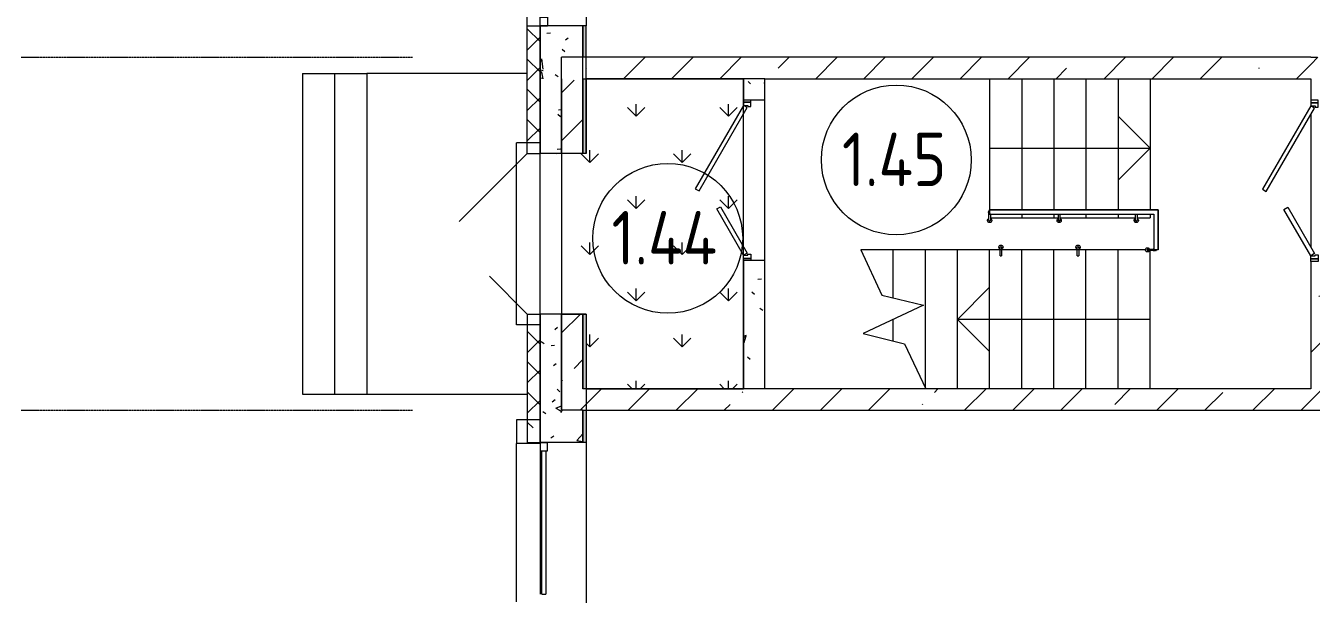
# Model space of a CAD drawing. Header units: millimetres. Extents: x -500089 to 1469082, y -290736 to 166440.
# Drawn here: x 1162648 to 1174659, y -17490 to -12175 of the extents above; entities that cross this region are included whole.
import ezdxf

# ---------------------------------------------------------------- set-up
doc = ezdxf.new("R2010")
doc.units = ezdxf.units.MM
doc.linetypes.add('ASVP_Линия сетки', pattern=[25, 20, -2.5, 0, -2.5])
for name, color, linetype, lineweight in [('Витраж', 7, 'Continuous', 0), ('Двери', 7, 'Continuous', 0), ('Лестницы', 7, 'Continuous', 0), ('Линии', 7, 'Continuous', 0), ('Марки помещений', 7, 'Continuous', 0), ('Ограждение', 7, 'Continuous', 0), ('Оси', 7, 'Continuous', 0), ('Панели витража', 7, 'Continuous', 0), ('Перекрытие', 7, 'Continuous', 0), ('Стены внутренние', 7, 'Continuous', 0), ('Стены несущие', 7, 'Continuous', 0), ('Стены отделка', 7, 'Continuous', 0), ('Стены штриховка', 7, 'Continuous', 0), ('Стрелки вверх', 7, 'Continuous', 0), ('экспертиза условные обозначения', 1, 'Continuous', 0)]:
    doc.layers.add(name, color=color, linetype=linetype, lineweight=lineweight)
doc.styles.add('GOST Common_1', font='', dxfattribs={"width": 0.9, "height": 700})
doc.styles.get('GOST Common_1').set_extended_font_data('GOST Common')
pattern_1 = [(50, (0, 0), (728.7365, -63.756), [76.2, -838.2]), (355, (0, 0), (-140.9716, 764.2276), [60.96, -670.56]), (100.451, (60.7, -5.3), (587.77, 700.467), [64.76, -712.36]), (46.184, (0, 203.2), (1084.316, -168.171), [114.3, -1257.3]), (96.636, (90.4, 189.2), (949.61, 989.71), [97.14, -1068.54]), (351.184, (0, 203.2), (949.62, 989.701), [91.44, -1005.84]), (21, (101.6, 152.4), (606.458, -409.0606), [76.2, -838.2]), (326, (101.6, 152.4), (247.2083, 736.753), [60.96, -670.56]), (71.451, (152.14, 118.3), (853.668, 327.6855), [64.76, -712.36]), (37.5, (0, 0), (12.3547, 338.2201), [33.528, -628.904, 33.528, -647.192, -673.1]), (37.5, (0, 0), (12.3547, 338.2201), [-1343.152, 33.528, -639.572]), (7.5, (0, 0), (267.2789, 400.7221), [33.528, -354.584, 33.528, -613.664, -256.54]), (7.5, (0, 0), (267.2789, 400.7221), [-1035.304, 33.528, -223.012]), (327.5, (-226.57, 0), (542.3633, -22.91534), [33.528, -220.472, 33.528, -758.952, -1051.56]), (327.5, (-226.57, 0), (542.3633, -22.91534), [-1046.48, 33.528, -1018.032]), (317.5, (-328.17, 0), (592.517, 101.707), [33.528, -296.672, 33.528, -492.76, -746.76]), (317.5, (-328.17, 0), (592.517, 101.707), [-856.488, 33.528, -713.232])]
pattern_2 = [(45, (0, 0), (-449.013, 449.013), []), (45, (449, 0), (-449.013, 449.013), [793.75, -158.75, 6.706, -152.044])]

# ---------------------------------------------------------------- blocks, each defined once
blk = doc.blocks.new('ASVP_ДверьДеревянная_2 полотна - Межкомнатная 1400х2000h_полотна_ Г Л-2541437-З Этаж 01')
at = {"layer": 'Двери', "lineweight": 18}
for p, q in [((-79, 550), (-99, 515)), ((-99, 515), (680, 65)), ((700, 100), (-79, 550)), ((-700, 100), (-267, 350)), ((-247, 315), (-680, 65)), ((-267, 350), (-247, 315)), ((-750, 100), (-730, 100)), ((-750, 30), (-750, 100)), ((-730, 30), (-750, 30)), ((-730, 100), (-700, 100)), ((-730, 30), (-730, 100)), ((-730, 100), (-730, 30)), ((-690, 30), (-730, 30)), ((-680, 65), (-700, 100)), ((-700, 100), (-700, 60)), ((-700, 60), (-690, 60)), ((-690, 60), (-690, 30)), ((680, 65), (700, 100)), ((700, 60), (690, 60)), ((690, 60), (690, 30)), ((690, 30), (730, 30)), ((730, 100), (700, 100)), ((700, 100), (700, 60)), ((730, 30), (730, 100)), ((750, 100), (730, 100)), ((730, 100), (730, 30)), ((730, 30), (750, 30)), ((750, 30), (750, 100))]:
    blk.add_line(p, q, dxfattribs=at)
blk = doc.blocks.new('ASVP_ДверьДеревянная_2 полотна - Межкомнатная 1400х2000h_полотна_ Г Л-2541348-З Этаж 01')
at = {"layer": 'Двери', "lineweight": 18}
for p, q in [((-79, 550), (-99, 515)), ((-99, 515), (680, 65)), ((700, 100), (-79, 550)), ((-700, 100), (-267, 350)), ((-247, 315), (-680, 65)), ((-267, 350), (-247, 315)), ((-755, 100), (-730, 100)), ((-755, 30), (-755, 100)), ((-730, 30), (-755, 30)), ((-730, 100), (-700, 100)), ((-730, 30), (-730, 100)), ((-730, 100), (-730, 30)), ((-690, 30), (-730, 30)), ((-680, 65), (-700, 100)), ((-700, 100), (-700, 60)), ((-700, 60), (-690, 60)), ((-690, 60), (-690, 30)), ((680, 65), (700, 100)), ((700, 60), (690, 60)), ((690, 60), (690, 30)), ((690, 30), (730, 30)), ((730, 100), (700, 100)), ((700, 100), (700, 60)), ((730, 30), (730, 100)), ((755, 100), (730, 100)), ((730, 100), (730, 30)), ((730, 30), (755, 30)), ((755, 30), (755, 100))]:
    blk.add_line(p, q, dxfattribs=at)
blk = doc.blocks.new('Ограждение - D40 доп поручень 700-2757318-З Этаж 01')
at = {"layer": 'Ограждение'}
for p, q in [((-27, 7), (-80, 7)), ((-80, 7), (-80, 6)), ((-80, -7), (-80, 7)), ((-80, -6), (-80, -7)), ((-80, -7), (-27, -7))]:
    blk.add_line(p, q, dxfattribs=at)
at = {"layer": 'Ограждение', "flags": 128}
for points in [[(0, 7), (0, 7), (0, 7), (0, 7), (0, 7), (-1, 7), (-1, 7), (-1, 7), (-1, 7), (-2, 7), (-2, 7), (-3, 7), (-3, 7), (-4, 7), (-4, 7), (-5, 7), (-5, 7), (-6, 7), (-7, 7), (-7, 7), (-8, 7), (-9, 7), (-10, 7), (-11, 7), (-11, 7), (-12, 7), (-13, 7), (-14, 7), (-15, 7), (-16, 7), (-17, 7), (-18, 7), (-19, 7), (-20, 7), (-21, 7), (-22, 7), (-23, 7), (-24, 7), (-25, 7), (-26, 7), (-27, 7)], [(-27, -7), (-26, -7), (-25, -7), (-23, -7), (-22, -7), (-21, -7), (-20, -7), (-19, -7), (-18, -7), (-17, -7), (-16, -7), (-15, -7), (-14, -7), (-13, -7), (-13, -7), (-12, -7), (-11, -7), (-10, -7), (-9, -7), (-8, -7), (-8, -7), (-7, -7), (-6, -7), (-5, -7), (-5, -7), (-4, -7), (-4, -7), (-3, -7), (-3, -7), (-2, -7), (-2, -7), (-1, -7), (-1, -7), (-1, -7), (-1, -7), (0, -7), (0, -7), (0, -7), (0, -7), (0, -7)]]:
    blk.add_lwpolyline(points, dxfattribs=at)
at = {"layer": 'Ограждение', "lineweight": 18}
for start, end in [(360, 165.777), (201.2132, 360)]:
    blk.add_arc((0, 0), 20, start, end, dxfattribs=at)
at = {"layer": 'Ограждение'}
for start, end in [(90, 135), (270, 90)]:
    blk.add_arc((0, 0), 6.67, start, end, dxfattribs=at)
blk = doc.blocks.new('Ограждение - D40 доп поручень 700-2757320-З Этаж 01')
at = {"layer": 'Ограждение'}
for p, q in [((-27, 7), (-80, 7)), ((-80, 7), (-80, 6)), ((-80, -7), (-80, 7)), ((-80, -6), (-80, -7)), ((-80, -7), (-27, -7))]:
    blk.add_line(p, q, dxfattribs=at)
at = {"layer": 'Ограждение', "flags": 128}
for points in [[(0, 7), (0, 7), (0, 7), (0, 7), (0, 7), (-1, 7), (-1, 7), (-1, 7), (-1, 7), (-2, 7), (-2, 7), (-3, 7), (-3, 7), (-4, 7), (-4, 7), (-5, 7), (-5, 7), (-6, 7), (-7, 7), (-7, 7), (-8, 7), (-9, 7), (-10, 7), (-11, 7), (-11, 7), (-12, 7), (-13, 7), (-14, 7), (-15, 7), (-16, 7), (-17, 7), (-18, 7), (-19, 7), (-20, 7), (-21, 7), (-22, 7), (-23, 7), (-24, 7), (-25, 7), (-26, 7), (-27, 7)], [(-27, -7), (-26, -7), (-25, -7), (-23, -7), (-22, -7), (-21, -7), (-20, -7), (-19, -7), (-18, -7), (-17, -7), (-16, -7), (-15, -7), (-14, -7), (-13, -7), (-13, -7), (-12, -7), (-11, -7), (-10, -7), (-9, -7), (-8, -7), (-8, -7), (-7, -7), (-6, -7), (-5, -7), (-5, -7), (-4, -7), (-4, -7), (-3, -7), (-3, -7), (-2, -7), (-2, -7), (-1, -7), (-1, -7), (-1, -7), (-1, -7), (0, -7), (0, -7), (0, -7), (0, -7), (0, -7)]]:
    blk.add_lwpolyline(points, dxfattribs=at)
at = {"layer": 'Ограждение', "lineweight": 18}
for start, end in [(360, 165.777), (201.2132, 360)]:
    blk.add_arc((0, 0), 20, start, end, dxfattribs=at)
at = {"layer": 'Ограждение'}
for start, end in [(90, 135), (270, 90)]:
    blk.add_arc((0, 0), 6.67, start, end, dxfattribs=at)
blk = doc.blocks.new('Ограждение - Ограждение-2632205-З Этаж 01')
at = {"extrusion": (0, 0, -1), "zscale": -1, "rotation": 90.00000000000018}
for name, p in [('Ограждение - D40 доп поручень 700-2757320-З Этаж 01', (-4105, 8725)), ('Ограждение - D40 доп поручень 700-2757318-З Этаж 01', (-4825, 8725))]:
    blk.add_blockref(name, p, dxfattribs=at)
blk = doc.blocks.new('Ограждение - D40 доп поручень 700-143977-З Этаж 01')
at = {"layer": 'Ограждение'}
for p, q in [((-27, 7), (-80, 7)), ((-80, 7), (-80, 6)), ((-80, 3), (-80, 7)), ((-80, 0), (-80, 2)), ((-19, 7), (-53, 7)), ((-60, -7), (-27, -7)), ((-53, -7), (-20, -7))]:
    blk.add_line(p, q, dxfattribs=at)
at = {"layer": 'Ограждение', "flags": 128}
for points in [[(-87, 0), (-87, 0), (-87, 1), (-87, 1), (-87, 1), (-87, 1), (-86, 2), (-86, 2), (-86, 2), (-86, 2), (-86, 3), (-86, 3), (-86, 3), (-86, 3), (-86, 4), (-86, 4), (-85, 4), (-85, 4), (-85, 4), (-85, 5), (-85, 5), (-84, 5), (-84, 5), (-84, 5), (-84, 5), (-84, 6), (-83, 6), (-83, 6), (-83, 6), (-83, 6), (-82, 6), (-82, 6), (-82, 6), (-82, 6), (-81, 7), (-81, 7), (-81, 7), (-81, 7)], [(-76, 7), (-76, 7), (-75, 7), (-75, 7), (-74, 7), (-73, 7), (-73, 7), (-72, 7), (-71, 7), (-70, 7), (-69, 7), (-69, 7), (-68, 7), (-67, 7), (-66, 7), (-65, 7), (-64, 7), (-63, 7), (-62, 7), (-61, 7), (-60, 7), (-59, 7), (-58, 7), (-57, 7), (-56, 7), (-55, 7), (-54, 7), (-53, 7)], [(0, 7), (0, 7), (0, 7), (0, 7), (0, 7), (-1, 7), (-1, 7), (-1, 7), (-1, 7), (-2, 7), (-2, 7), (-3, 7), (-3, 7), (-4, 7), (-4, 7), (-5, 7), (-5, 7), (-6, 7), (-7, 7), (-7, 7), (-8, 7), (-9, 7), (-10, 7), (-11, 7), (-11, 7), (-12, 7), (-13, 7), (-14, 7), (-15, 7), (-16, 7), (-17, 7), (-18, 7), (-19, 7), (-20, 7), (-21, 7), (-22, 7), (-23, 7), (-24, 7), (-25, 7), (-26, 7), (-27, 7)], [(-53, -7), (-54, -7), (-55, -7), (-57, -7), (-58, -7), (-59, -7), (-60, -7)], [(-27, -7), (-26, -7), (-25, -7), (-23, -7), (-22, -7), (-21, -7), (-20, -7), (-19, -7), (-18, -7), (-17, -7), (-16, -7), (-15, -7), (-14, -7), (-13, -7), (-13, -7), (-12, -7), (-11, -7), (-10, -7), (-9, -7), (-8, -7), (-8, -7), (-7, -7), (-6, -7), (-5, -7), (-5, -7), (-4, -7), (-4, -7), (-3, -7), (-3, -7), (-2, -7), (-2, -7), (-1, -7), (-1, -7), (-1, -7), (-1, -7), (0, -7), (0, -7), (0, -7), (0, -7), (0, -7)]]:
    blk.add_lwpolyline(points, dxfattribs=at)
at = {"layer": 'Ограждение'}
for centre, radius, start, end in [((-80, 0), 6.67, 75, 180), ((0, 0), 20, 360, 165), ((0, 0), 6.67, 90, 135), ((0, 0), 6.67, 270, 90), ((0, 0), 20, 199.6343, 360)]:
    blk.add_arc(centre, radius, start, end, dxfattribs=at)
blk.add_open_spline([(-19, 7), (-19, 7), (-19, 6), (-19, 6), (-19, 6), (-19, 6)], degree=3, knots=[0.5555556, 0.5555556, 0.5555556, 0.5555556, 0.5833333, 0.6527778, 0.6666667, 0.6666667, 0.6666667, 0.6666667], dxfattribs=at)
blk = doc.blocks.new('Ограждение - D40 доп поручень 700-V253-З Этаж 01')
at = {"layer": 'Ограждение'}
for p, q in [((-27, 7), (-60, 7)), ((-19, 7), (-53, 7)), ((-83, -6), (-83, -6)), ((-80, -2), (-80, 0)), ((-80, -6), (-80, -5)), ((-80, -7), (-73, -7)), ((-71, -7), (-27, -7)), ((-53, -7), (-20, -7))]:
    blk.add_line(p, q, dxfattribs=at)
at = {"layer": 'Ограждение', "flags": 128}
for points in [[(-60, 7), (-59, 7), (-58, 7), (-57, 7), (-56, 7), (-55, 7), (-54, 7), (-53, 7)], [(0, 7), (0, 7), (0, 7), (0, 7), (0, 7), (-1, 7), (-1, 7), (-1, 7), (-1, 7), (-2, 7), (-2, 7), (-3, 7), (-3, 7), (-4, 7), (-4, 7), (-5, 7), (-5, 7), (-6, 7), (-7, 7), (-7, 7), (-8, 7), (-9, 7), (-10, 7), (-11, 7), (-11, 7), (-12, 7), (-13, 7), (-14, 7), (-15, 7), (-16, 7), (-17, 7), (-18, 7), (-19, 7), (-20, 7), (-21, 7), (-22, 7), (-23, 7), (-24, 7), (-25, 7), (-26, 7), (-27, 7)], [(-75, -7), (-75, -7), (-76, -7), (-76, -7), (-77, -7), (-77, -7), (-78, -7), (-78, -7), (-79, -7), (-79, -7), (-79, -7), (-79, -7), (-80, -7), (-80, -7), (-80, -7), (-80, -7)], [(-53, -7), (-54, -7), (-55, -7), (-57, -7), (-58, -7), (-59, -7), (-60, -7), (-61, -7), (-62, -7), (-63, -7), (-64, -7), (-65, -7), (-66, -7), (-67, -7), (-67, -7), (-68, -7), (-69, -7)], [(-27, -7), (-26, -7), (-25, -7), (-23, -7), (-22, -7), (-21, -7), (-20, -7), (-19, -7), (-18, -7), (-17, -7), (-16, -7), (-15, -7), (-14, -7), (-13, -7), (-13, -7), (-12, -7), (-11, -7), (-10, -7), (-9, -7), (-8, -7), (-8, -7), (-7, -7), (-6, -7), (-5, -7), (-5, -7), (-4, -7), (-4, -7), (-3, -7), (-3, -7), (-2, -7), (-2, -7), (-1, -7), (-1, -7), (-1, -7), (-1, -7), (0, -7), (0, -7), (0, -7), (0, -7), (0, -7)]]:
    blk.add_lwpolyline(points, dxfattribs=at)
at = {"layer": 'Ограждение'}
for centre, radius, start, end in [((0, 0), 20, 360, 165), ((0, 0), 6.67, 90, 135), ((0, 0), 6.67, 270, 90), ((-80, 0), 6.67, 240, 255), ((-80, 0), 6.67, 270, 285), ((0, 0), 20, 199.6343, 360)]:
    blk.add_arc(centre, radius, start, end, dxfattribs=at)
blk.add_open_spline([(-19, 7), (-19, 7), (-19, 6), (-19, 6), (-19, 6), (-19, 6)], degree=3, knots=[0.5555556, 0.5555556, 0.5555556, 0.5555556, 0.5833333, 0.6527778, 0.6666667, 0.6666667, 0.6666667, 0.6666667], dxfattribs=at)
blk = doc.blocks.new('Ограждение - D40 доп поручень 700-V254-З Этаж 01')
at = {"layer": 'Ограждение'}
for p, q in [((-27, 7), (-60, 7)), ((-19, 7), (-53, 7)), ((-60, -7), (-27, -7)), ((-53, -7), (-20, -7))]:
    blk.add_line(p, q, dxfattribs=at)
at = {"layer": 'Ограждение', "flags": 128}
for points in [[(-60, 7), (-59, 7), (-58, 7), (-57, 7), (-56, 7), (-55, 7), (-54, 7), (-53, 7)], [(0, 7), (0, 7), (0, 7), (0, 7), (0, 7), (-1, 7), (-1, 7), (-1, 7), (-1, 7), (-2, 7), (-2, 7), (-3, 7), (-3, 7), (-4, 7), (-4, 7), (-5, 7), (-5, 7), (-6, 7), (-7, 7), (-7, 7), (-8, 7), (-9, 7), (-10, 7), (-11, 7), (-11, 7), (-12, 7), (-13, 7), (-14, 7), (-15, 7), (-16, 7), (-17, 7), (-18, 7), (-19, 7), (-20, 7), (-21, 7), (-22, 7), (-23, 7), (-24, 7), (-25, 7), (-26, 7), (-27, 7)], [(-53, -7), (-54, -7), (-55, -7), (-57, -7), (-58, -7), (-59, -7), (-60, -7)], [(-27, -7), (-26, -7), (-25, -7), (-23, -7), (-22, -7), (-21, -7), (-20, -7), (-19, -7), (-18, -7), (-17, -7), (-16, -7), (-15, -7), (-14, -7), (-13, -7), (-13, -7), (-12, -7), (-11, -7), (-10, -7), (-9, -7), (-8, -7), (-8, -7), (-7, -7), (-6, -7), (-5, -7), (-5, -7), (-4, -7), (-4, -7), (-3, -7), (-3, -7), (-2, -7), (-2, -7), (-1, -7), (-1, -7), (-1, -7), (-1, -7), (0, -7), (0, -7), (0, -7), (0, -7), (0, -7)]]:
    blk.add_lwpolyline(points, dxfattribs=at)
at = {"layer": 'Ограждение'}
for radius, start, end in [(20, 360, 165), (6.67, 90, 135), (6.67, 270, 90), (20, 199.6343, 360)]:
    blk.add_arc((0, 0), radius, start, end, dxfattribs=at)
blk.add_open_spline([(-19, 7), (-19, 7), (-19, 6), (-19, 6), (-19, 6), (-19, 6)], degree=3, knots=[0.5555556, 0.5555556, 0.5555556, 0.5555556, 0.5833333, 0.6527778, 0.6666667, 0.6666667, 0.6666667, 0.6666667], dxfattribs=at)
blk = doc.blocks.new('Ограждение - Ограждение-2632507-З Этаж 01')
at = {"extrusion": (0, 0, -1), "zscale": -1, "rotation": 270.0000000000001}
for name, p in [('Ограждение - D40 доп поручень 700-143977-З Этаж 01', (-4000, 8975)), ('Ограждение - D40 доп поручень 700-V254-З Этаж 01', (-4650, 8975)), ('Ограждение - D40 доп поручень 700-V254-З Этаж 01', (-5370, 8975))]:
    blk.add_blockref(name, p, dxfattribs=at)
at = {"extrusion": (0, 0, -1), "zscale": -1}
blk.add_blockref('Ограждение - D40 доп поручень 700-V253-З Этаж 01', (-5475, 8700), dxfattribs=at)
blk = doc.blocks.new('Тип верхнего поручня - Верхний поручень_Внутренний_-2632517-З Этаж 01')
at = {"layer": 'Ограждение'}
for p, q in [((5498, 9075), (4000, 9075)), ((4000, 9035), (5498, 9035)), ((5575, 9075), (5512, 9075)), ((5512, 9035), (5535, 9035)), ((5535, 9035), (5535, 8700)), ((5575, 8700), (5575, 9075))]:
    blk.add_line(p, q, dxfattribs=at)
at = {"layer": 'Ограждение', "flags": 128}
for points in [[(5512, 9075), (5511, 9075), (5509, 9075), (5508, 9075), (5507, 9075), (5506, 9075), (5505, 9075), (5504, 9075), (5502, 9075), (5501, 9075), (5500, 9075), (5499, 9075), (5498, 9075)], [(5498, 9035), (5499, 9035), (5501, 9035), (5502, 9035), (5503, 9035), (5504, 9035), (5505, 9035), (5506, 9035), (5508, 9035), (5509, 9035), (5510, 9035), (5511, 9035), (5512, 9035)]]:
    blk.add_lwpolyline(points, dxfattribs=at)
blk = doc.blocks.new('Тип верхнего поручня - D40-138916-З Этаж 01')
at = {"layer": 'Ограждение', "flags": 128}
for points in [[(94435, 64791), (94435, 64793), (94435, 64795), (94436, 64796), (94436, 64798), (94437, 64799), (94437, 64801), (94438, 64802), (94439, 64803), (94440, 64804), (94440, 64805), (94441, 64806), (94442, 64806), (94443, 64807), (94443, 64807), (94444, 64808), (94445, 64808), (94445, 64809), (94446, 64809), (94446, 64809), (94447, 64809), (94448, 64810), (94448, 64810), (94449, 64810), (94449, 64810), (94449, 64810), (94450, 64810), (94450, 64811), (94451, 64811), (94451, 64811), (94452, 64811), (94452, 64811), (94452, 64811), (94453, 64811), (94453, 64811), (94453, 64811), (94454, 64811), (94454, 64811), (94455, 64811), (94455, 64811), (94455, 64811)], [(94475, 64791), (94475, 64793), (94475, 64795), (94474, 64796), (94474, 64798), (94473, 64799), (94473, 64801), (94472, 64802), (94471, 64803), (94470, 64804), (94470, 64805), (94469, 64806), (94468, 64806), (94467, 64807), (94467, 64807), (94466, 64808), (94465, 64808), (94465, 64809), (94464, 64809), (94464, 64809), (94463, 64809), (94462, 64810), (94462, 64810), (94461, 64810), (94461, 64810), (94461, 64810), (94460, 64810), (94460, 64811), (94459, 64811), (94459, 64811), (94458, 64811), (94458, 64811), (94458, 64811), (94457, 64811), (94457, 64811), (94457, 64811), (94456, 64811), (94456, 64811), (94455, 64811), (94455, 64811), (94455, 64811)]]:
    blk.add_lwpolyline(points, dxfattribs=at)
blk = doc.blocks.new('Системная панель - ASVP_Cтеклопакет Двухкамерный_36 мм-2653951-З Этаж 01')
at = {"layer": 'Панели витража', "lineweight": 18}
for p, q in [((-670, 18), (670, 18)), ((-670, -18), (-670, 18)), ((670, -18), (670, 18)), ((670, -18), (-670, -18))]:
    blk.add_line(p, q, dxfattribs=at)
blk = doc.blocks.new('Прямоугольный импост - 80х70 мм Белый-2643523-З Этаж 01')
at = {"layer": 'Витраж', "lineweight": 18}
for p, q in [((0, 35), (-80, 35)), ((-80, 35), (-80, -35)), ((0, 35), (0, -35)), ((-80, -35), (0, -35))]:
    blk.add_line(p, q, dxfattribs=at)
blk = doc.blocks.new('Прямоугольный импост - 80х70 мм Белый-2643536-З Этаж 01')
at = {"layer": 'Витраж', "lineweight": 18}
for p, q in [((0, 35), (-80, 35)), ((-80, 35), (-80, -35)), ((0, 35), (0, -35)), ((-80, -35), (0, -35))]:
    blk.add_line(p, q, dxfattribs=at)
blk = doc.blocks.new('Тип верхнего поручня - Верхний поручень_Внутренний_-V245-З Этаж 01')
at = {"layer": 'Ограждение'}
for p, q in [((4000, 9075), (4000, 9035)), ((4000, 9075), (5489, 9075)), ((4000, 9035), (5489, 9035)), ((5489, 9075), (5512, 9075)), ((5489, 9035), (5512, 9035)), ((5512, 9075), (5575, 9075)), ((5512, 9035), (5535, 9035)), ((5535, 9035), (5535, 8700)), ((5575, 9075), (5575, 8700)), ((5575, 8700), (5535, 8700))]:
    blk.add_line(p, q, dxfattribs=at)
blk = doc.blocks.new('АР_СОШ_Верзилово_Сущ_Здание_rvt-2-З Этаж 01')
at = {"layer": 'Стены штриховка', "lineweight": 9}
h = blk.add_hatch(dxfattribs=at)
h.set_pattern_fill('FP_32', color=256, style=0, pattern_type=2)
h.set_pattern_definition([(45, (0, 0), (-141.42136, 141.42136), []), (135, (0, 0), (-141.42136, -141.42136), [])])
h.paths.add_polyline_path([(55480, 50280), (55600, 50280), (55600, 56000), (55480, 56000), (55480, 50400)], flags=0)
h.paths.add_polyline_path([(55480, 57500), (55564, 57710), (55600, 57710), (55600, 58600), (55480, 58600), (55480, 57950)], flags=0)
h.paths.add_polyline_path([(55493, 60300), (55600, 60300), (55600, 61395), (55480, 61395), (55480, 60300)], flags=0)
h.paths.add_polyline_path([(55600, 62895), (55600, 69100), (55480, 69100), (55480, 62895)], flags=0)
h = blk.add_hatch(dxfattribs=at)
h.set_pattern_fill('FP_31', color=256, style=0, pattern_type=2)
h.set_pattern_definition(pattern_1)
h.paths.add_polyline_path([(55600, 61100), (56000, 61100), (56000, 61395), (55600, 61395), (55600, 61124)], flags=0)
h.paths.add_polyline_path([(56000, 62895), (56000, 68700), (55600, 68700), (55600, 62895)], flags=0)
h = blk.add_hatch(dxfattribs=at)
h.set_pattern_fill('FP_33', color=256, style=0, pattern_type=2)
h.set_pattern_definition([(0, (0, 0), (406.4, 101.6), [6.706, -298.094, 6.706, -298.094, -1625.6]), (0, (0, 0), (406.4, 101.6), [-609.6, 6.706, -602.894, 6.706, -298.094, -711.2]), (0, (0, 0), (406.4, 101.6), [-1524, 6.706, -196.494, 6.706, -501.294]), (120, (152.4, 50.8), (-291.18818, 301.15272), [6.706, -298.094, 6.706, -298.094, -1625.6]), (120, (152.4, 50.8), (-291.18818, 301.15272), [-609.6, 6.706, -602.894, 6.706, -298.094, -711.2]), (120, (152.4, 50.8), (-291.18818, 301.15272), [-1524, 6.706, -196.494, 6.706, -501.294]), (240, (203.2, 254), (-115.21182, -402.75272), [6.706, -298.094, 6.706, -298.094, -1625.6]), (240, (203.2, 254), (-115.21182, -402.75272), [-609.6, 6.706, -602.894, 6.706, -298.094, -711.2]), (240, (203.2, 254), (-115.21182, -402.75272), [-1524, 6.706, -196.494, 6.706, -501.294])])
h.paths.add_polyline_path([(56000, 50800), (56030, 50800), (56030, 56000), (56000, 56000), (56000, 50822)], flags=0)
h.paths.add_polyline_path([(56030, 57500), (56030, 57800), (56000, 57800), (56000, 57500)], flags=0)
h.paths.add_polyline_path([(56000, 58000), (56030, 58000), (56030, 58700), (56000, 58700), (56000, 58286)], flags=0)
h.paths.add_polyline_path([(56000, 60200), (56030, 60200), (56030, 60900), (56000, 60900), (56000, 60833)], flags=0)
h.paths.add_polyline_path([(56000, 61100), (56030, 61100), (56030, 61395), (56000, 61395), (56000, 61164)], flags=0)
h.paths.add_polyline_path([(56000, 62895), (56030, 62895), (56030, 64080), (56000, 64080), (56000, 64041)], flags=0)
h.paths.add_polyline_path([(56000, 64200), (56030, 64200), (56030, 68670), (56000, 68670), (56000, 68644)], flags=0)
h = blk.add_hatch(dxfattribs=at)
h.set_pattern_fill('FP_31', color=256, style=0, pattern_type=2)
h.set_pattern_definition(pattern_1)
h.paths.add_polyline_path([(55800, 57800), (55800, 58700), (55600, 58700), (55600, 57800)], flags=0)
h.paths.add_polyline_path([(55600, 60200), (55800, 60200), (55800, 61100), (55600, 61100), (55600, 60300)], flags=0)
h = blk.add_hatch(dxfattribs=at)
h.set_pattern_fill('FP_1', color=256, style=0, pattern_type=2)
h.set_pattern_definition(pattern_2)
h.paths.add_polyline_path([(58286, 60900), (62800, 60900), (62800, 61100), (55800, 61100), (55800, 60900), (57700, 60900)], flags=0)
h = blk.add_hatch(dxfattribs=at)
h.set_pattern_fill('FP_1', color=256, style=0, pattern_type=2)
h.set_pattern_definition(pattern_2)
h.paths.add_polyline_path([(63000, 58000), (63000, 59190), (62800, 59190), (62800, 58000)], flags=0)
h.paths.add_polyline_path([(62835, 60700), (63000, 60700), (63000, 61100), (62800, 61100), (62800, 60700)], flags=0)
h = blk.add_hatch(dxfattribs=at)
h.set_pattern_fill('FP_1', color=256, style=0, pattern_type=2)
h.set_pattern_definition(pattern_2)
h.paths.add_polyline_path([(56000, 57800), (56000, 58700), (55800, 58700), (55800, 57800)], flags=0)
h.paths.add_polyline_path([(56000, 60200), (56000, 60900), (55800, 60900), (55800, 60200)], flags=0)
h = blk.add_hatch(dxfattribs=at)
h.set_pattern_fill('FP_31', color=256, style=0, pattern_type=2)
h.set_pattern_definition(pattern_1)
h.paths.add_polyline_path([(57500, 58000), (57700, 58000), (57700, 59200), (57500, 59200), (57500, 58286)], flags=0)
h.paths.add_polyline_path([(57535, 60700), (57700, 60700), (57700, 60900), (57500, 60900), (57500, 60700)], flags=0)
h = blk.add_hatch(dxfattribs=at)
h.set_pattern_fill('FP_1', color=256, style=0, pattern_type=2)
h.set_pattern_definition(pattern_2)
h.paths.add_polyline_path([(63000, 57800), (63000, 58000), (56000, 58000), (56000, 57800), (62734, 57800)], flags=0)
h = blk.add_hatch(dxfattribs=at)
h.set_pattern_fill('FP_31', color=256, style=0, pattern_type=2)
h.set_pattern_definition(pattern_1)
h.paths.add_polyline_path([(55979, 50800), (56000, 50800), (56000, 56000), (55600, 56000), (55600, 50800)], flags=0)
h.paths.add_polyline_path([(55600, 57500), (56000, 57500), (56000, 57800), (55600, 57800)], flags=0)
at = {"layer": 'Лестницы'}
for p, q in [((53380, 60950), (53380, 57950)), ((53380, 60950), (53680, 60950)), ((53380, 60950), (53380, 57950)), ((53680, 60950), (53980, 60950)), ((53680, 60950), (53680, 57950)), ((53680, 60950), (53680, 57950)), ((53980, 60950), (53980, 57950)), ((59800, 60900), (59800, 59675)), ((59800, 60900), (59800, 59675)), ((60100, 60900), (60100, 59675)), ((60100, 60900), (60100, 59675)), ((60400, 60900), (60400, 59675)), ((60400, 60900), (60400, 59675)), ((60700, 60900), (60700, 59675)), ((60700, 60900), (60700, 59675)), ((61000, 60900), (61000, 59675)), ((61000, 60900), (61000, 59675)), ((61300, 60900), (61300, 59673)), ((59807, 59600), (60100, 59600)), ((60100, 59635), (60100, 59600)), ((60100, 59635), (60100, 59600)), ((60100, 59600), (60400, 59600)), ((60400, 59635), (60400, 59600)), ((60400, 59635), (60400, 59600)), ((60400, 59600), (60443, 59600)), ((60457, 59600), (60700, 59600)), ((60700, 59635), (60700, 59600)), ((60700, 59635), (60700, 59600)), ((60700, 59600), (61000, 59600)), ((61000, 59635), (61000, 59600)), ((61000, 59635), (61000, 59600)), ((61000, 59600), (61163, 59600)), ((61177, 59600), (61300, 59600)), ((61300, 59637), (61300, 59600)), ((58600, 59300), (58597, 59300)), ((58597, 59300), (58794, 58877)), ((58900, 59300), (58600, 59300)), ((58600, 59293), (58600, 59300)), ((58600, 59293), (58600, 59300)), ((59200, 59300), (58900, 59300)), ((58900, 58851), (58900, 59300)), ((58900, 58851), (58900, 59300)), ((59500, 59300), (59200, 59300)), ((59200, 58007), (59200, 59300)), ((59200, 58007), (59200, 59300)), ((59800, 59300), (59500, 59300)), ((59500, 58000), (59500, 59300)), ((59500, 58000), (59500, 59300)), ((59899, 59300), (59800, 59300)), ((59800, 58000), (59800, 59300)), ((59800, 58000), (59800, 59300)), ((59907, 59300), (59900, 59300)), ((60100, 59300), (59909, 59300)), ((60400, 59300), (60100, 59300)), ((60100, 58000), (60100, 59300)), ((60100, 58000), (60100, 59300)), ((60619, 59300), (60400, 59300)), ((60400, 58000), (60400, 59300)), ((60400, 58000), (60400, 59300)), ((60627, 59300), (60620, 59300)), ((60700, 59300), (60629, 59300)), ((61000, 59300), (60700, 59300)), ((60700, 58000), (60700, 59300)), ((60700, 58000), (60700, 59300)), ((61255, 59300), (61000, 59300)), ((61000, 58000), (61000, 59300)), ((61000, 58000), (61000, 59300)), ((61300, 58000), (61300, 59293)), ((61300, 58000), (61300, 59293)), ((58794, 58877), (59183, 58782)), ((59183, 58782), (58617, 58518)), ((58900, 58449), (58900, 58650)), ((58900, 58449), (58900, 58650)), ((58617, 58518), (59006, 58423)), ((59006, 58423), (59203, 58000)), ((53380, 57950), (53680, 57950)), ((53680, 57950), (53980, 57950))]:
    blk.add_line(p, q, dxfattribs=at)
at = {"layer": 'Оси', "linetype": 'ASVP_Линия сетки'}
for p, q in [((50752, 61100), (54409, 61100)), ((50752, 57800), (54409, 57800))]:
    blk.add_line(p, q, dxfattribs=at)
at = {"layer": 'Перекрытие'}
for p, q in [((55480, 60950), (53980, 60950)), ((53980, 60950), (53980, 57950)), ((57700, 59200), (57700, 60700)), ((62800, 60565), (62800, 59325)), ((55800, 60200), (55800, 58700)), ((53980, 57950), (55480, 57950))]:
    blk.add_line(p, q, dxfattribs=at)
at = {"layer": 'Стены внутренние'}
for p, q in [((55479, 61395), (55479, 62895)), ((56030, 62895), (56030, 61395)), ((55479, 61395), (55480, 61395)), ((55380, 56010), (55380, 57490)), ((55600, 57420), (55600, 56080)), ((56030, 57500), (56030, 56000))]:
    blk.add_line(p, q, dxfattribs=at)
at = {"layer": 'Стены несущие'}
for p, q in [((55479, 60200), (55479, 61395)), ((55480, 61395), (55479, 61395)), ((55480, 60200), (55480, 61395)), ((56000, 61395), (55600, 61395)), ((55600, 61395), (55600, 61100)), ((55600, 61100), (55600, 61395)), ((56000, 61100), (56000, 61395)), ((56000, 61395), (56000, 61100)), ((55600, 61100), (55600, 60200)), ((55600, 60200), (55600, 61100)), ((62800, 61100), (55800, 61100)), ((55800, 60900), (55800, 61100)), ((55800, 60900), (55800, 61100)), ((56000, 61100), (55800, 61100)), ((62800, 61100), (62860, 61100)), ((56000, 60900), (57500, 60900)), ((56000, 60200), (56000, 60900)), ((56000, 60900), (56000, 60200)), ((57500, 60900), (57500, 60700)), ((57700, 60900), (62800, 60900)), ((57700, 60700), (57700, 60900)), ((62800, 60900), (62800, 60700)), ((57700, 60700), (57570, 60700)), ((55380, 58600), (55380, 60300)), ((55600, 60300), (55380, 60300)), ((55600, 58600), (55600, 60300)), ((55480, 60200), (55479, 60200)), ((55800, 60200), (55600, 60200)), ((56000, 60200), (55800, 60200)), ((57500, 59200), (57500, 58000)), ((57700, 59200), (57570, 59200)), ((57700, 58000), (57700, 59200)), ((62800, 59190), (62800, 58000)), ((55479, 58700), (55479, 57500)), ((55480, 58700), (55479, 58700)), ((55480, 58700), (55480, 57500)), ((55800, 58700), (55600, 58700)), ((55600, 58700), (55600, 57800)), ((55600, 57800), (55600, 58700)), ((56000, 58700), (55800, 58700)), ((56000, 58000), (56000, 58700)), ((56000, 58700), (56000, 58000)), ((55600, 58600), (55380, 58600)), ((57500, 58000), (56000, 58000)), ((62800, 58000), (57700, 58000)), ((55600, 57800), (55600, 57500)), ((55600, 57500), (55600, 57800)), ((56000, 57800), (55800, 57800)), ((56000, 57800), (55800, 57800)), ((56000, 57500), (56000, 57800)), ((56000, 57800), (63000, 57800)), ((56000, 57800), (56000, 57500)), ((55380, 57710), (55380, 57490)), ((55600, 57710), (55380, 57710)), ((55600, 57710), (55600, 57490)), ((55600, 57490), (55380, 57490)), ((55480, 57500), (55479, 57500)), ((56000, 57500), (55600, 57500))]:
    blk.add_line(p, q, dxfattribs=at)
at = {"layer": 'Стены отделка', "lineweight": 9}
for p, q in [((55480, 60200), (55480, 61395)), ((55480, 61395), (55600, 61395)), ((56030, 61395), (56000, 61395)), ((56030, 60200), (56030, 61395)), ((56000, 60900), (56000, 61100)), ((55480, 60200), (55600, 60200)), ((56030, 60200), (56000, 60200)), ((55480, 58700), (55480, 57500)), ((55480, 58700), (55600, 58700)), ((56030, 58700), (56000, 58700)), ((56030, 58700), (56030, 57500)), ((55480, 57500), (55600, 57500)), ((56030, 57500), (56000, 57500))]:
    blk.add_line(p, q, dxfattribs=at)
at = {"layer": 'Стены штриховка'}
for p, q in [((55800, 60900), (55800, 60200)), ((55800, 60200), (55800, 60900)), ((57700, 60900), (57500, 60900)), ((55800, 58700), (55800, 57800)), ((55800, 57800), (55800, 58700)), ((57700, 58000), (57500, 58000))]:
    blk.add_line(p, q, dxfattribs=at)
at = {"color": 8, "lineweight": 9, "true_color": 0x7f7f7f, "extrusion": (0, 0, -1), "rotation": 270.0000000000001}
blk.add_blockref('Прямоугольный импост - 80х70 мм Белый-2643523-З Этаж 01', (-55635, 61395), dxfattribs=at)
at = {"color": 8, "lineweight": 9, "true_color": 0x7f7f7f}
for name, p, rotation in [('ASVP_ДверьДеревянная_2 полотна - Межкомнатная 1400х2000h_полотна_ Г Л-2541437-З Этаж 01', (57600, 59950), 89.99999999999991), ('ASVP_ДверьДеревянная_2 полотна - Межкомнатная 1400х2000h_полотна_ Г Л-2541348-З Этаж 01', (62900, 59945), 90), ('Тип верхнего поручня - D40-138916-З Этаж 01', (124600, -34800), 89.9999999999999), ('Прямоугольный импост - 80х70 мм Белый-2643536-З Этаж 01', (55635, 57500), 89.99999999999991), ('Системная панель - ASVP_Cтеклопакет Двухкамерный_36 мм-2653951-З Этаж 01', (55635, 56750), 269.9999999999999)]:
    blk.add_blockref(name, p, dxfattribs=dict(at, rotation=rotation))
for name in ['Ограждение - Ограждение-2632507-З Этаж 01', 'Тип верхнего поручня - Верхний поручень_Внутренний_-2632517-З Этаж 01', 'Тип верхнего поручня - Верхний поручень_Внутренний_-V245-З Этаж 01', 'Ограждение - Ограждение-2632205-З Этаж 01']:
    blk.add_blockref(name, (55800, 50600), dxfattribs=at)
blk = doc.blocks.new('ASVP_Марка_Помещение_ОдноЗначение - Номер-684784-З Этаж 01')
at = {"layer": 'Марки помещений'}
blk.add_circle((0, 0), 3.5, dxfattribs=at)

msp = doc.modelspace()

# ---------------------------------------------------------------- hatches: boundary and pattern name
at = {"layer": 'экспертиза условные обозначения', "lineweight": 0}
h = msp.add_hatch(dxfattribs=at)
h.set_pattern_fill('GRASS', color=4, scale=24)
h.set_pattern_definition([(90, (-249381.06, -328983.7), (-431.0523, 431.0523), [114.3, -747.8046]), (45, (-249381.06, -328983.7), (-431.0523, 431.0523), [114.3, -495.3]), (135, (-249381.06, -328983.7), (-431.0523, -431.0523), [114.3, -495.3])])
h.paths.add_polyline_path([(1167883.585, -15570.488), (1169353.585, -15570.488), (1169353.585, -12670.488), (1167883.585, -12670.488), (1167883.585, -13370.488), (1167653.585, -13370.488), (1167653.585, -14870.488), (1167883.585, -14870.488)])

# ---------------------------------------------------------------- linework, layer by layer
at = {"layer": 'Линии'}
for p, q in [((1167333.585, -13370.488), (1166697.189, -14006.884)), ((1167333.585, -14870.488), (1166980.032, -14516.935))]:
    msp.add_line(p, q, dxfattribs=at)
at = {"layer": 'Стрелки вверх'}
for p, q in [((1173153.585, -13320.488), (1172853.585, -13020.488)), ((1171653.585, -13320.488), (1171953.585, -13320.488)), ((1171953.585, -13320.488), (1172253.585, -13320.488)), ((1172253.585, -13320.488), (1172553.585, -13320.488)), ((1172553.585, -13320.488), (1172853.585, -13320.488)), ((1172853.585, -13320.488), (1173153.585, -13320.488)), ((1173153.585, -13320.488), (1172853.585, -13620.488)), ((1171353.585, -14920.488), (1171653.585, -14620.488)), ((1171653.585, -14920.488), (1171353.585, -14920.488)), ((1171353.585, -14920.488), (1171653.585, -15220.488)), ((1171953.585, -14920.488), (1171653.585, -14920.488)), ((1172253.585, -14920.488), (1171953.585, -14920.488)), ((1172553.585, -14920.488), (1172253.585, -14920.488)), ((1172853.585, -14920.488), (1172553.585, -14920.488)), ((1173153.585, -14920.488), (1172853.585, -14920.488))]:
    msp.add_line(p, q, dxfattribs=at)
at = {"layer": 'экспертиза условные обозначения', "color": 4, "lineweight": 0}
msp.add_lwpolyline([(1167883.585, -15570.488), (1169353.585, -15570.488), (1169353.585, -12670.488), (1167883.585, -12670.488), (1167883.585, -13370.488), (1167653.585, -13370.488), (1167653.585, -14870.488), (1167883.585, -14870.488), (1167883.585, -15570.488)], dxfattribs=at)

# ---------------------------------------------------------------- block references
msp.add_blockref('АР_СОШ_Верзилово_Сущ_Здание_rvt-2-З Этаж 01', (1111853.585, -73570.488))
at = {"layer": 'Марки помещений', "xscale": 199.9999999999999, "yscale": 199.9999999999999, "zscale": 199.9999999999999}
for p in [(1170781.274, -13430.176), (1168646.338, -14162.754)]:
    msp.add_blockref('ASVP_Марка_Помещение_ОдноЗначение - Номер-684784-З Этаж 01', p, dxfattribs=at)

# ---------------------------------------------------------------- texts
at = {"layer": 'Марки помещений', "char_height": 500, "attachment_point": 1, "style": 'GOST Common_1'}
for s, insert, width in [('1.45', (1170273.66, -13174.726), 1255.44262), ('1.44', (1168120.724, -13907.304), 1298.73375)]:
    msp.add_mtext(s, dxfattribs=dict(at, insert=insert, width=width))

doc.saveas('drawing.dxf')
